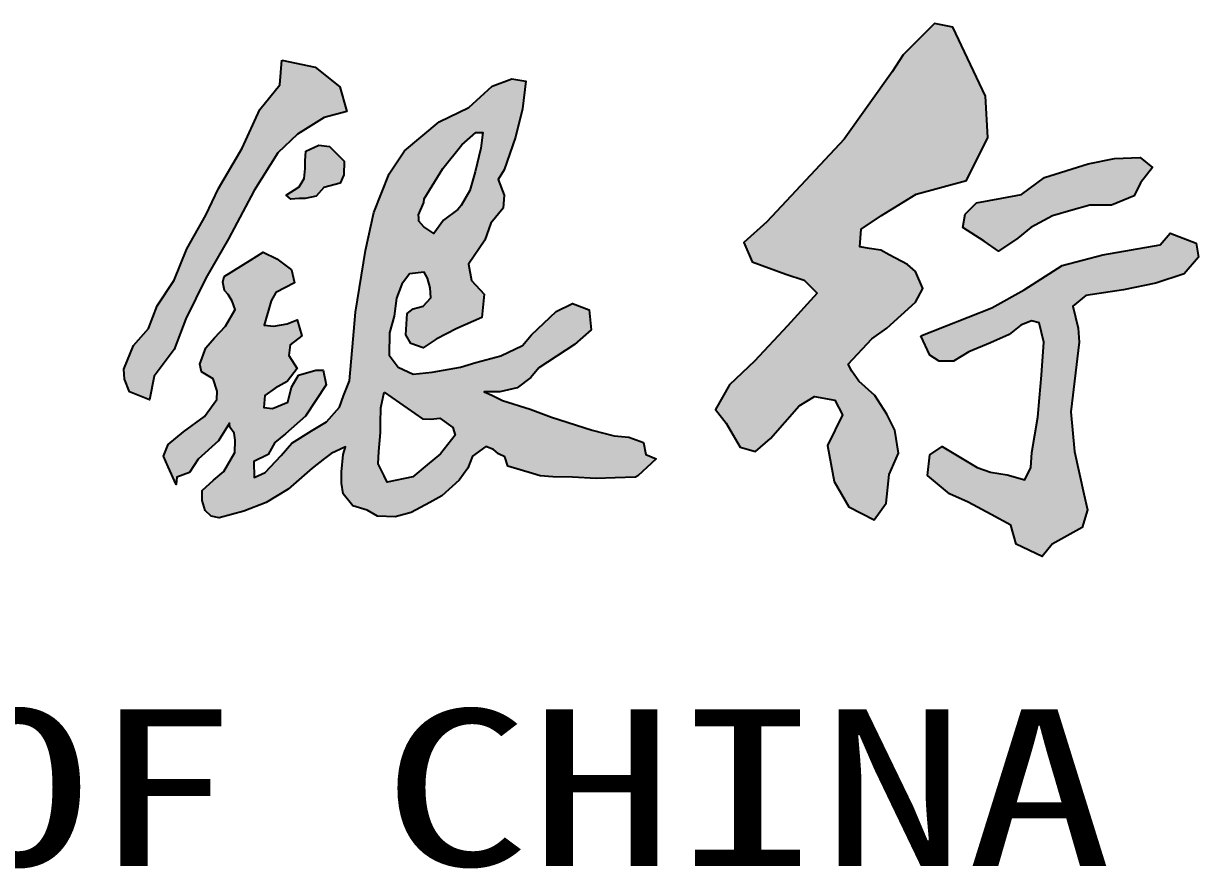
# Model space of a CAD drawing. Header units: millimetres. Extents: x 44393 to 91220, y 25301 to 41858.
# Drawn here: x 89937 to 90486, y 37353 to 37748 of the extents above; entities that cross this region are included whole.
import ezdxf

# ---------------------------------------------------------------- set-up
doc = ezdxf.new("R2010")
doc.units = ezdxf.units.MM
doc.layers.add('B-图框', color=6, linetype='Continuous')
doc.styles.add('SM', font='', dxfattribs={"width": 0.8})
doc.styles.get('SM').set_extended_font_data('SimSun')

# ---------------------------------------------------------------- blocks, each defined once
blk = doc.blocks.new('中国银行')
at = {"layer": 'B-图框'}
h = blk.add_hatch(color=0, dxfattribs=at)
h.paths.add_polyline_path([(2076.2, 466.7), (2103.5, 485.2), (2150.9, 514.1), (2219.3, 532.6), (2248.2, 591.5), (2245, 647.7), (2220.9, 699.1), (2200.9, 741.7), (2175.9, 746.5), (2133.3, 703.9), (2118, 680.6), (2052.9, 589.1), (1947.6, 476.6), (1916.3, 448.5), (1927.6, 422), (1973.4, 405.2), (1998.3, 397.1), (2015.9, 379.5), (1975.8, 335), (1930.8, 286.8), (1897, 254.7), (1877.7, 221), (1892.2, 202.5), (1911.5, 169.6), (1932.4, 164), (1952.5, 181.6), (1991.8, 225.8), (2012.7, 238.7), (2040, 233.8), (2050.5, 213.8), (2030.4, 172), (2039.2, 123), (2059.3, 88.5), (2093.9, 70.8), (2110, 93.3), (2114, 132.7), (2126.8, 161.6), (2122, 192.9), (2110.8, 214.6), (2094.7, 240.3), (2073, 259.5), (2063.4, 273.2), (2058.5, 282.8), (2090.7, 317.4), (2110.8, 331.8), (2150.1, 367.1), (2159.8, 385.6), (2150.1, 408.9), (2138.9, 418.5), (2114, 431.4), (2102.7, 437.8), (2087.5, 440.2), (2074.3, 442.3)])
h.paths.add_polyline_path([(2363.9, 361.6), (2381.6, 376), (2433.1, 384.1), (2477.2, 392.9), (2515.8, 405.7), (2535.1, 428.2), (2531.9, 447.5), (2496.5, 461.1), (2482.9, 445.1), (2404.9, 431.4), (2349.5, 417), (2298, 384.1), (2253.8, 359.2), (2157.4, 321.4), (2169.5, 294.9), (2182.3, 286.9), (2201.6, 286.9), (2222.5, 299.7), (2252.2, 311.8), (2277.2, 323), (2293.2, 335.9), (2307.7, 341.5), (2318.1, 339.1), (2324.6, 312.6), (2321.4, 267.6), (2318.9, 237.1), (2316.5, 210.6), (2308.5, 162.4), (2306.9, 142.3), (2298.8, 125.5), (2274.7, 131.9), (2252.2, 135.9), (2233.8, 142.3), (2186.3, 170.5), (2169.5, 159.2), (2166.3, 131.1), (2196, 106.2), (2221.7, 95), (2253, 78.1), (2279.6, 63.6), (2286.8, 37.9), (2322.2, 21.1), (2335.8, 37.9), (2376.8, 60.4), (2384, 84.6), (2379.2, 106.2), (2366.4, 164), (2361.5, 217.8), (2372.8, 312.6), (2371.2, 331.9)])
h.paths.add_polyline_path([(2294, 513.6), (2267.5, 508.8), (2232.9, 502.3), (2217.7, 487.1), (2214.4, 468.6), (2243.4, 450.1), (2262.7, 436.5), (2289.2, 454.2), (2306.9, 468.6), (2336.6, 484.7), (2361.5, 491.9), (2387.2, 499.1), (2416.9, 499.1), (2447.5, 512), (2456.3, 529.6), (2472.4, 550.5), (2455.5, 564.2), (2421, 562.6), (2384.8, 555.3), (2325.3, 536.9)])
h = blk.add_hatch(color=0, dxfattribs=at)
h.paths.add_polyline_path([(1615.2, 630.1), (1619.8, 668), (1600.4, 671.1), (1573.7, 661.3), (1542, 632.2), (1501.5, 612.7), (1454.3, 573.1), (1433.8, 541.9), (1412.8, 489.2), (1401.5, 437.5), (1387.7, 353.3), (1384.6, 316.9), (1379.5, 260.1), (1371.3, 239.6), (1366.2, 224.3), (1348.3, 204.3), (1327.8, 192), (1301.1, 175.2), (1286.8, 158.3), (1264.8, 135.2), (1249.9, 128.6), (1249.4, 150.1), (1268.9, 159.8), (1278.1, 176.2), (1292.4, 188), (1319.6, 212), (1347.7, 254.5), (1343.7, 274.5), (1333.9, 274.5), (1310.4, 267.8), (1300.6, 251.4), (1295.5, 230.9), (1275, 222.2), (1263.2, 223.8), (1264.3, 240.2), (1278.6, 249.9), (1295, 259.1), (1308.3, 277), (1297, 294.5), (1299.1, 308.9), (1314.9, 321.1), (1308.3, 343.2), (1295, 337.5), (1276.5, 334.5), (1263.7, 336), (1272.9, 368.8), (1279.6, 380.5), (1304.7, 393.3), (1300.6, 411.2), (1280.6, 426.1), (1262.2, 435.3), (1244.8, 424.5), (1208.9, 402), (1207.2, 394.4), (1209.7, 383), (1214.7, 377.7), (1219.8, 368.4), (1224.1, 357.3), (1210.7, 334.6), (1195.8, 318.7), (1184, 305.1), (1175.9, 282.9), (1178.1, 272.5), (1194, 262.7), (1199.6, 245.9), (1199.1, 234.5), (1182.5, 211.3), (1153.9, 190.6), (1133, 173.5), (1126.4, 157.4), (1132.7, 143), (1143.6, 119), (1144.6, 128.8), (1162, 135.4), (1173.9, 153.3), (1201.2, 178.6), (1216.1, 202.6), (1216.6, 197.1), (1222.6, 188.8), (1224.1, 179.2), (1223.6, 162.6), (1208.5, 136.6), (1194.4, 124.8), (1179, 110.9), (1179, 97.3), (1183.3, 83.4), (1191.3, 75.8), (1202.2, 73.6), (1235.7, 82.6), (1266, 94.5), (1296.3, 112.4), (1328.7, 141.2), (1345.6, 154.3), (1354.7, 161.1), (1374.4, 170.2), (1370.9, 159.9), (1368.8, 136.4), (1368.8, 120.8), (1370.9, 106.4), (1384, 90), (1403.7, 84.2), (1417.9, 75.9), (1441.8, 74.8), (1463.6, 80.9), (1488.8, 94.3), (1505.4, 103.6), (1528.9, 124.8), (1540.5, 141.2), (1547.1, 157.6), (1565.1, 170.5), (1575.7, 166.4), (1578.7, 163.9), (1582.3, 160.6), (1590.9, 156.6), (1595.1, 144), (1628.7, 133.7), (1639.1, 130.6), (1656.5, 129.4), (1683.2, 129.1), (1715.3, 127.1), (1741, 128.1), (1769, 129.1), (1772.1, 130.9), (1796.8, 153.8), (1782.9, 159.6), (1779.7, 176), (1759.6, 183.2), (1739.8, 185.3), (1710, 192.9), (1654.6, 210.5), (1625.5, 221.3), (1587.7, 233.1), (1573.4, 240.7), (1562.9, 245), (1584.2, 245.3), (1607.9, 250.7), (1626.6, 264.7), (1637.4, 277.7), (1685.8, 309.5), (1708.5, 329.3), (1705.6, 356.6), (1683, 365.2), (1661, 354.5), (1627.2, 322.8), (1615, 308.1), (1585.5, 294.1), (1551.4, 285.1), (1530.9, 278.6), (1492, 271.8), (1466.5, 269.3), (1446, 278.6), (1433.4, 294.8), (1434.2, 325.3), (1440.3, 348), (1443.5, 372.4), (1451, 391.8), (1461.5, 405.5), (1481.3, 408), (1485.9, 399.7), (1489.2, 386.8), (1490.2, 373.1), (1479.8, 361.6), (1466.5, 358), (1457.9, 351.9), (1456.4, 322.8), (1462.9, 311), (1479.8, 304.9), (1497.8, 316.7), (1525.5, 331.1), (1559.6, 346.2), (1562.9, 378.2), (1545.6, 396.4), (1541.5, 419), (1564, 451.7), (1572.2, 474.7), (1588.6, 495.2), (1590.1, 512.6), (1582, 534.1), (1590.1, 547.2), (1605.5, 591.7)])
h.paths.add_polyline_path([(1561, 598.2), (1558.2, 576.8), (1550.7, 544.7), (1543.5, 519.3), (1531.7, 498.6), (1527.1, 493.3), (1507.4, 478.6), (1494.2, 460.4), (1481, 469.7), (1474.2, 477.6), (1473.9, 481.8), (1473.5, 486.1), (1480.6, 502.9), (1481.4, 507.6), (1506.7, 549.3), (1532.4, 581.4), (1551.7, 597.9)], flags=16)
h.paths.add_polyline_path([(1426.6, 244.5), (1478.8, 208.3), (1490.2, 207.9), (1502.6, 209.3), (1520.3, 196.6), (1523.5, 186.3), (1503.3, 160.7), (1485.5, 145.8), (1465.7, 129.5), (1430.9, 122.1), (1426.6, 130.9), (1418.5, 146.9), (1419.5, 163.9), (1421.7, 189.5), (1421.7, 202.2), (1422.4, 223.5)], flags=16)
h.paths.add_polyline_path([(1345.2, 618.6), (1376.2, 626.6), (1366.7, 660.2), (1333.1, 687.1), (1287.4, 696.5), (1284.7, 662.9), (1257.8, 629.3), (1233.6, 576.9), (1201.4, 521.8), (1183.9, 485.6), (1158.3, 439.9), (1140.9, 396.9), (1118, 362), (1105.9, 331.1), (1085.7, 308.2), (1072.3, 276), (1073.6, 262.5), (1080.4, 245.1), (1107.3, 234.3), (1114, 266.6), (1140.9, 302.8), (1157, 344.5), (1183.9, 399.6), (1214.8, 453.3), (1249.8, 519.1), (1282, 570.2), (1308.9, 595.7)])
h.paths.add_polyline_path([(1319.5, 559.3), (1319.1, 549.2), (1318.1, 535.5), (1311.2, 524), (1293.3, 513), (1299.8, 507.5), (1311.2, 508.4), (1319.5, 508.4), (1334.2, 511.6), (1344.8, 523.1), (1366.8, 529.1), (1371.9, 540.5), (1372.3, 558.9), (1352.6, 579.1), (1337.9, 580.9), (1320.4, 572.6)], flags=17)
at = {"layer": 'B-图框', "color": 0}
for points in [[(2175.9, 746.5), (2133.3, 703.9), (2118, 680.6), (2052.9, 589.1), (1947.6, 476.6), (1916.3, 448.5), (1927.6, 422), (1973.4, 405.2), (1998.3, 397.1), (2015.9, 379.5), (1975.8, 335), (1930.8, 286.8), (1897, 254.7), (1877.7, 221), (1892.2, 202.5), (1911.5, 169.6), (1932.4, 164), (1952.5, 181.6), (1991.8, 225.8), (2012.7, 238.7), (2040, 233.8), (2050.5, 213.8), (2030.4, 172), (2039.2, 123), (2059.3, 88.5), (2093.9, 70.8), (2110, 93.3), (2114, 132.7), (2126.8, 161.6), (2122, 192.9), (2110.8, 214.6), (2094.7, 240.3), (2073, 259.5), (2063.4, 273.2), (2058.5, 282.8), (2090.7, 317.4), (2110.8, 331.8), (2150.1, 367.1), (2159.8, 385.6), (2150.1, 408.9), (2138.9, 418.5), (2114, 431.4), (2102.7, 437.8), (2087.5, 440.2), (2074.3, 442.3), (2076.2, 466.7), (2103.5, 485.2), (2150.9, 514.1), (2219.3, 532.6), (2248.2, 591.5), (2245, 647.7), (2220.9, 699.1), (2200.9, 741.7), (2175.9, 746.5)], [(1287.4, 696.5), (1333.1, 687.1), (1366.7, 660.2), (1376.2, 626.6), (1345.2, 618.6), (1308.9, 595.7), (1282, 570.2), (1249.8, 519.1), (1214.8, 453.3), (1183.9, 399.6), (1157, 344.5), (1140.9, 302.8), (1114, 266.6), (1107.3, 234.3), (1080.4, 245.1), (1073.6, 262.5), (1072.3, 276), (1085.7, 308.2), (1105.9, 331.1), (1118, 362), (1140.9, 396.9), (1158.3, 439.9), (1183.9, 485.6), (1201.4, 521.8), (1233.6, 576.9), (1257.8, 629.3), (1284.7, 662.9), (1287.4, 696.5)], [(1208.9, 402), (1244.8, 424.5), (1262.2, 435.3), (1280.6, 426.1), (1300.6, 411.2), (1304.7, 393.3), (1279.6, 380.5), (1272.9, 368.8), (1263.7, 336), (1276.5, 334.5), (1295, 337.5), (1308.3, 343.2), (1314.9, 321.1), (1299.1, 308.9), (1297, 294.5), (1308.3, 277), (1295, 259.1), (1278.6, 249.9), (1264.3, 240.2), (1263.2, 223.8), (1275, 222.2), (1295.5, 230.9), (1300.6, 251.4), (1310.4, 267.8), (1333.9, 274.5), (1343.7, 274.5), (1347.7, 254.5), (1319.6, 212), (1292.4, 188), (1278.1, 176.2), (1268.9, 159.8), (1249.4, 150.1), (1249.9, 128.6), (1264.8, 135.2), (1286.8, 158.3), (1301.1, 175.2), (1327.8, 192), (1348.3, 204.3), (1366.2, 224.3), (1371.3, 239.6), (1379.5, 260.1), (1384.6, 316.9), (1387.7, 353.3), (1401.5, 437.5), (1412.8, 489.2), (1433.8, 541.9), (1454.3, 573.1), (1501.5, 612.7), (1542, 632.2), (1573.7, 661.3), (1600.4, 671.1), (1619.8, 668), (1615.2, 630.1), (1605.5, 591.7), (1590.1, 547.2), (1582, 534.1), (1590.1, 512.6), (1588.6, 495.2), (1572.2, 474.7), (1564, 451.7), (1541.5, 419), (1545.6, 396.4), (1562.9, 378.2), (1559.6, 346.2), (1525.5, 331.1), (1497.8, 316.7), (1479.8, 304.9), (1462.9, 311), (1456.4, 322.8), (1457.9, 351.9), (1466.5, 358), (1479.8, 361.6), (1490.2, 373.1), (1489.2, 386.8), (1485.9, 399.7), (1481.3, 408), (1461.5, 405.5), (1451, 391.8), (1443.5, 372.4), (1440.3, 348), (1434.2, 325.3), (1433.4, 294.8), (1446, 278.6), (1466.5, 269.3), (1492, 271.8), (1530.9, 278.6), (1551.4, 285.1), (1585.5, 294.1), (1615, 308.1), (1627.2, 322.8), (1661, 354.5), (1683, 365.2), (1705.6, 356.6), (1708.5, 329.3), (1685.8, 309.5), (1637.4, 277.7), (1626.6, 264.7), (1607.9, 250.7), (1584.2, 245.3), (1562.9, 245), (1573.4, 240.7), (1587.7, 233.1), (1625.5, 221.3), (1654.6, 210.5), (1710, 192.9), (1739.8, 185.3), (1759.6, 183.2), (1779.7, 176), (1782.9, 159.6), (1796.8, 153.8), (1772.1, 130.9), (1769, 129.1), (1741, 128.1), (1715.3, 127.1), (1683.2, 129.1), (1656.5, 129.4), (1639.1, 130.6), (1628.7, 133.7), (1595.1, 144), (1590.9, 156.6), (1582.3, 160.6), (1578.7, 163.9), (1575.7, 166.4), (1565.1, 170.5), (1547.1, 157.6), (1540.5, 141.2), (1528.9, 124.8), (1505.4, 103.6), (1488.8, 94.3), (1463.6, 80.9), (1441.8, 74.8), (1417.9, 75.9), (1403.7, 84.2), (1384, 90), (1370.9, 106.4), (1368.8, 120.8), (1368.8, 136.4), (1370.9, 159.9), (1374.4, 170.2), (1354.7, 161.1), (1345.6, 154.3), (1328.7, 141.2), (1296.3, 112.4), (1266, 94.5), (1235.7, 82.6), (1202.2, 73.6), (1191.3, 75.8), (1183.3, 83.4), (1179, 97.3), (1179, 110.9), (1194.4, 124.8), (1208.5, 136.6), (1223.6, 162.6), (1224.1, 179.2), (1222.6, 188.8), (1216.6, 197.1), (1216.1, 202.6), (1201.2, 178.6), (1173.9, 153.3), (1162, 135.4), (1144.6, 128.8), (1143.6, 119), (1132.7, 143), (1126.4, 157.4), (1133, 173.5), (1153.9, 190.6), (1182.5, 211.3), (1199.1, 234.5), (1199.6, 245.9), (1194, 262.7), (1178.1, 272.5), (1175.9, 282.9), (1184, 305.1), (1195.8, 318.7), (1210.7, 334.6), (1224.1, 357.3), (1219.8, 368.4), (1214.7, 377.7), (1209.7, 383), (1207.2, 394.4), (1208.9, 402)], [(1481.4, 507.6), (1506.7, 549.3), (1532.4, 581.4), (1551.7, 597.9), (1561, 598.2), (1558.2, 576.8), (1550.7, 544.7), (1543.5, 519.3), (1531.7, 498.6), (1527.1, 493.3), (1507.4, 478.6), (1494.2, 460.4), (1481, 469.7), (1474.2, 477.6), (1473.9, 481.8), (1473.5, 486.1), (1480.6, 502.9), (1481.4, 507.6)], [(1320.4, 572.6), (1337.9, 580.9), (1352.6, 579.1), (1372.3, 558.9), (1371.9, 540.5), (1366.8, 529.1), (1344.8, 523.1), (1334.2, 511.6), (1319.5, 508.4), (1311.2, 508.4), (1299.8, 507.5), (1293.3, 513), (1311.2, 524), (1318.1, 535.5), (1319.1, 549.2), (1319.5, 559.3), (1320.4, 572.6)], [(2232.9, 502.3), (2267.5, 508.8), (2294, 513.6), (2325.3, 536.9), (2384.8, 555.3), (2421, 562.6), (2455.5, 564.2), (2472.4, 550.5), (2456.3, 529.6), (2447.5, 512), (2416.9, 499.1), (2387.2, 499.1), (2361.5, 491.9), (2336.6, 484.7), (2306.9, 468.6), (2289.2, 454.2), (2262.7, 436.5), (2243.4, 450.1), (2214.4, 468.6), (2217.7, 487.1), (2232.9, 502.3)], [(2157.4, 321.4), (2253.8, 359.2), (2298, 384.1), (2349.5, 417), (2404.9, 431.4), (2482.9, 445.1), (2496.5, 461.1), (2531.9, 447.5), (2535.1, 428.2), (2515.8, 405.7), (2477.2, 392.9), (2433.1, 384.1), (2381.6, 376), (2363.9, 361.6), (2371.2, 331.9), (2372.8, 312.6), (2361.5, 217.8), (2366.4, 164), (2379.2, 106.2), (2384, 84.6), (2376.8, 60.4), (2335.8, 37.9), (2322.2, 21.1), (2286.8, 37.9), (2279.6, 63.6), (2253, 78.1), (2221.7, 95), (2196, 106.2), (2166.3, 131.1), (2169.5, 159.2), (2186.3, 170.5), (2233.8, 142.3), (2252.2, 135.9), (2274.7, 131.9), (2298.8, 125.5), (2306.9, 142.3), (2308.5, 162.4), (2316.5, 210.6), (2318.9, 237.1), (2321.4, 267.6), (2324.6, 312.6), (2318.1, 339.1), (2307.7, 341.5), (2293.2, 335.9), (2277.2, 323), (2252.2, 311.8), (2222.5, 299.7), (2201.6, 286.9), (2182.3, 286.9), (2169.5, 294.9), (2157.4, 321.4)], [(1426.6, 244.5), (1478.8, 208.3), (1490.2, 207.9), (1502.6, 209.3), (1520.3, 196.6), (1523.5, 186.3), (1503.3, 160.7), (1485.5, 145.8), (1465.7, 129.5), (1430.9, 122.1), (1426.6, 130.9), (1418.5, 146.9), (1419.5, 163.9), (1421.7, 189.5), (1421.7, 202.2), (1422.4, 223.5), (1426.6, 244.5)]]:
    blk.add_lwpolyline(points, dxfattribs=at)

msp = doc.modelspace()

# ---------------------------------------------------------------- block references
at = {"layer": 'B-图框', "color": 0, "xscale": 0.3433189432687439, "yscale": 0.3433189303658631, "zscale": 0.3433189303349529}
msp.add_blockref('中国银行', (89615.95, 37491.93), dxfattribs=at)

# ---------------------------------------------------------------- texts
at = {"layer": 'B-图框', "color": 0, "style": 'SM', "width": 1.37}
msp.add_text('BANK OF CHINA', height=73.1503, dxfattribs=at).set_placement((89559.79, 37354.5))

doc.saveas('drawing.dxf')
